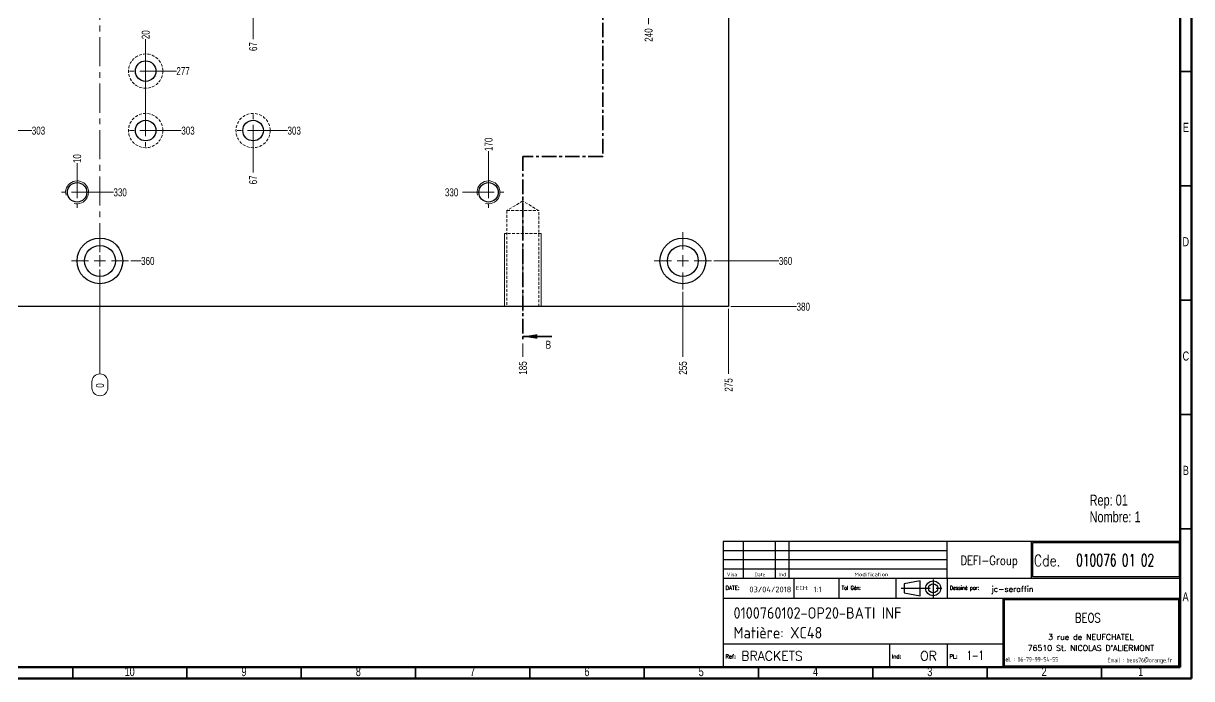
# Model space of a CAD drawing. Header units: millimetres. Extents: x 5 to 1184, y 5 to 836.
# Drawn here: x 673 to 1184, y 5 to 292 of the extents above; entities that cross this region are included whole.
import ezdxf

# ---------------------------------------------------------------- set-up
doc = ezdxf.new("R2010")
doc.units = ezdxf.units.MM
for name, pattern in [('CENTER', [10.16, 6.35, -1.27, 1.27, -1.27]), ('CENTERX2', [20.32, 12.7, -2.54, 2.54, -2.54]), ('HIDDEN', [1.905, 1.27, -0.635])]:
    doc.linetypes.add(name, pattern=pattern)
doc.layers.add('DIMENSIONS', color=176, linetype='Continuous')
doc.styles.add('SLDTEXTSTYLE0', font='TXT', dxfattribs={"width": 0.75})
doc.styles.add('SLDTEXTSTYLE1', font='ISOCP')
doc.styles.add('SLDTEXTSTYLE10', font='ISOCP', dxfattribs={"width": 1.147311})
doc.styles.add('SLDTEXTSTYLE11', font='ISOCP', dxfattribs={"width": 1.385904})
doc.styles.add('SLDTEXTSTYLE12', font='ISOCP', dxfattribs={"width": 1.246461})
doc.styles.add('SLDTEXTSTYLE13', font='ROMAND')
doc.styles.add('SLDTEXTSTYLE2', font='ROMANT', dxfattribs={"width": 0.8})
doc.styles.add('SLDTEXTSTYLE3', font='ISOCP', dxfattribs={"width": 0.8})
doc.styles.add('SLDTEXTSTYLE4', font='ROMANS', dxfattribs={"width": 0.8})
doc.styles.add('SLDTEXTSTYLE5', font='ROMANT')
doc.styles.add('SLDTEXTSTYLE6', font='ROMANS')
doc.styles.add('SLDTEXTSTYLE7', font='ROMANT', dxfattribs={"width": 0.65})
doc.styles.add('SLDTEXTSTYLE8', font='ISOCP', dxfattribs={"width": 1.446157})
doc.styles.add('SLDTEXTSTYLE9', font='ISOCP', dxfattribs={"width": 1.294402})
doc.dimstyles.new('SLDDIMSTYLE0', dxfattribs={"dimtxt": 3.5, "dimasz": 3.302, "dimexe": 0, "dimexo": 0.0625, "dimgap": 0.875, "dimtad": 0, "dimtih": 1, "dimtoh": 1, "dimdec": 0, "dimrnd": 1e-09, "dimdsep": 46, "dimtxsty": 'SLDTEXTSTYLE0', "dimblk1": 'NONE', "dimblk2": 'NONE', "dimsah": 1, "dimcen": 0.09, "dimadec": 0, "dimazin": 2, "dimtfac": 1, "dimtdec": 0, "dimtofl": 0, "dimtmove": 0, "dimatfit": 3, "dimldrblk": 'NONE', "dimfxl": 1, "dimfrac": 2, "dimtolj": 1, "dimtzin": 12, "dimarcsym": 0})
doc.dimstyles.new('SLDDIMSTYLE1', dxfattribs={"dimtxt": 3.5, "dimasz": 3.302, "dimexe": 0, "dimexo": 0.0625, "dimgap": 0.875, "dimtad": 0, "dimtih": 1, "dimtoh": 1, "dimrnd": 1e-09, "dimzin": 12, "dimdsep": 46, "dimtxsty": 'SLDTEXTSTYLE0', "dimblk1": 'NONE', "dimblk2": 'NONE', "dimsah": 1, "dimcen": 0.09, "dimadec": 0, "dimazin": 3, "dimtfac": 1, "dimtofl": 0, "dimtmove": 0, "dimatfit": 3, "dimldrblk": 'NONE', "dimfxl": 1, "dimfrac": 2, "dimtolj": 1, "dimtzin": 12, "dimarcsym": 0})

# ---------------------------------------------------------------- blocks, each defined once
blk = doc.blocks.new('SW_NOTE_0')
at = {"color": 0, "linetype": 'Continuous', "lineweight": 0, "char_height": 4.763, "attachment_point": 1, "style": 'SLDTEXTSTYLE0'}
for s, insert in [('Rep: 01', (0, 6.14)), ('Nombre: 1', (0, -1.21))]:
    blk.add_mtext(s, dxfattribs=dict(at, insert=insert))
blk = doc.blocks.new('_D')
at = {"color": 7, "linetype": 'Continuous', "lineweight": 18}
for p, q in [((706.42, 174.18), (706.42, 138.27)), ((702.93, 132.2), (702.93, 134.78)), ((709.91, 134.78), (709.91, 132.2))]:
    blk.add_line(p, q, dxfattribs=at)
for centre, start, end in [((706.42, 134.78), 0, 180), ((706.42, 132.2), 180, 0)]:
    blk.add_arc(centre, 3.49, start, end, dxfattribs=at)
at = {"color": 7, "linetype": 'Continuous', "lineweight": 18, "insert": (704.69, 132.2), "char_height": 3.5, "attachment_point": 1, "rotation": 90, "style": 'SLDTEXTSTYLE0'}
blk.add_mtext('0', dxfattribs=at)
blk = doc.blocks.new('_None')
blk = doc.blocks.new('_D_1')
at = {"color": 7, "linetype": 'Continuous', "lineweight": 18}
blk.add_line((696.42, 438.68), (696.42, 451.42), dxfattribs=at)
at = {"color": 7, "linetype": 'Continuous', "lineweight": 18, "insert": (694.69, 451.42), "char_height": 3.5, "attachment_point": 1, "rotation": 90, "style": 'SLDTEXTSTYLE0'}
blk.add_mtext('10', dxfattribs=at)
blk = doc.blocks.new('_D_2')
at = {"color": 7, "linetype": 'Continuous', "lineweight": 18}
blk.add_line((696.42, 218.68), (696.42, 230.45), dxfattribs=at)
at = {"color": 7, "linetype": 'Continuous', "lineweight": 18, "insert": (694.69, 230.45), "char_height": 3.5, "attachment_point": 1, "rotation": 90, "style": 'SLDTEXTSTYLE0'}
blk.add_mtext('10', dxfattribs=at)
blk = doc.blocks.new('_D_3')
at = {"color": 7, "linetype": 'Continuous', "lineweight": 18}
blk.add_line((664.42, 336.68), (664.42, 321.27), dxfattribs=at)
at = {"color": 7, "linetype": 'Continuous', "lineweight": 18, "insert": (662.69, 316.1), "char_height": 3.5, "attachment_point": 1, "rotation": 90, "style": 'SLDTEXTSTYLE0'}
blk.add_mtext('42', dxfattribs=at)
blk = doc.blocks.new('_D_4')
at = {"color": 7, "linetype": 'Continuous', "lineweight": 18}
blk.add_line((664.42, 243.68), (664.42, 222.73), dxfattribs=at)
at = {"color": 7, "linetype": 'Continuous', "lineweight": 18, "insert": (662.69, 217.56), "char_height": 3.5, "attachment_point": 1, "rotation": 90, "style": 'SLDTEXTSTYLE0'}
blk.add_mtext('42', dxfattribs=at)
blk = doc.blocks.new('_D_5')
at = {"color": 7, "linetype": 'Continuous', "lineweight": 18}
blk.add_line((621.42, 411.68), (621.42, 426.24), dxfattribs=at)
at = {"color": 7, "linetype": 'Continuous', "lineweight": 18, "insert": (619.69, 426.24), "char_height": 3.5, "attachment_point": 1, "rotation": 90, "style": 'SLDTEXTSTYLE0'}
blk.add_mtext('85', dxfattribs=at)
blk = doc.blocks.new('_D_6')
at = {"color": 7, "linetype": 'Continuous', "lineweight": 18}
blk.add_line((621.42, 243.68), (621.42, 222.73), dxfattribs=at)
at = {"color": 7, "linetype": 'Continuous', "lineweight": 18, "insert": (619.69, 217.56), "char_height": 3.5, "attachment_point": 1, "rotation": 90, "style": 'SLDTEXTSTYLE0'}
blk.add_mtext('85', dxfattribs=at)
blk = doc.blocks.new('_D_7')
at = {"color": 7, "linetype": 'Continuous', "lineweight": 18}
blk.add_line((584.42, 377.18), (584.42, 368.94), dxfattribs=at)
at = {"color": 7, "linetype": 'Continuous', "lineweight": 18, "insert": (582.69, 361.18), "char_height": 3.5, "attachment_point": 1, "rotation": 90, "style": 'SLDTEXTSTYLE0'}
blk.add_mtext('122', dxfattribs=at)
blk = doc.blocks.new('_D_8')
at = {"color": 7, "linetype": 'Continuous', "lineweight": 18}
blk.add_line((584.42, 234.18), (584.42, 222.73), dxfattribs=at)
at = {"color": 7, "linetype": 'Continuous', "lineweight": 18, "insert": (582.69, 214.97), "char_height": 3.5, "attachment_point": 1, "rotation": 90, "style": 'SLDTEXTSTYLE0'}
blk.add_mtext('122', dxfattribs=at)
blk = doc.blocks.new('_D_9')
at = {"color": 7, "linetype": 'Continuous', "lineweight": 18}
blk.add_line((536.42, 438.68), (536.42, 451.42), dxfattribs=at)
at = {"color": 7, "linetype": 'Continuous', "lineweight": 18, "insert": (534.69, 451.42), "char_height": 3.5, "attachment_point": 1, "rotation": 90, "style": 'SLDTEXTSTYLE0'}
blk.add_mtext('170', dxfattribs=at)
blk = doc.blocks.new('_D_10')
at = {"color": 7, "linetype": 'Continuous', "lineweight": 18}
blk.add_line((536.42, 318.18), (536.42, 311.39), dxfattribs=at)
at = {"color": 7, "linetype": 'Continuous', "lineweight": 18, "insert": (534.69, 303.63), "char_height": 3.5, "attachment_point": 1, "rotation": 90, "style": 'SLDTEXTSTYLE0'}
blk.add_mtext('170', dxfattribs=at)
blk = doc.blocks.new('_D_11')
at = {"color": 7, "linetype": 'Continuous', "lineweight": 18}
blk.add_line((536.42, 218.68), (536.42, 235.73), dxfattribs=at)
at = {"color": 7, "linetype": 'Continuous', "lineweight": 18, "insert": (534.69, 235.73), "char_height": 3.5, "attachment_point": 1, "rotation": 90, "style": 'SLDTEXTSTYLE0'}
blk.add_mtext('170', dxfattribs=at)
blk = doc.blocks.new('_D_12')
at = {"color": 7, "linetype": 'Continuous', "lineweight": 18}
blk.add_line((521.42, 550.68), (521.42, 557.68), dxfattribs=at)
at = {"color": 7, "linetype": 'Continuous', "lineweight": 18, "insert": (519.69, 557.68), "char_height": 3.5, "attachment_point": 1, "rotation": 90, "style": 'SLDTEXTSTYLE0'}
blk.add_mtext('185', dxfattribs=at)
blk = doc.blocks.new('_D_13')
at = {"color": 7, "linetype": 'Continuous', "lineweight": 18}
blk.add_line((521.42, 164.68), (521.42, 151.68), dxfattribs=at)
at = {"color": 7, "linetype": 'Continuous', "lineweight": 18, "insert": (519.69, 143.92), "char_height": 3.5, "attachment_point": 1, "rotation": 90, "style": 'SLDTEXTSTYLE0'}
blk.add_mtext('185', dxfattribs=at)
blk = doc.blocks.new('_D_14')
at = {"color": 7, "linetype": 'Continuous', "lineweight": 18}
blk.add_line((511.42, 486.68), (511.42, 474.5), dxfattribs=at)
at = {"color": 7, "linetype": 'Continuous', "lineweight": 18, "insert": (509.69, 466.74), "char_height": 3.5, "attachment_point": 1, "rotation": 90, "style": 'SLDTEXTSTYLE0'}
blk.add_mtext('195', dxfattribs=at)
blk = doc.blocks.new('_D_15')
at = {"color": 7, "linetype": 'Continuous', "lineweight": 18}
blk.add_line((486.42, 344.18), (486.42, 336.82), dxfattribs=at)
at = {"color": 7, "linetype": 'Continuous', "lineweight": 18, "insert": (484.69, 329.06), "char_height": 3.5, "attachment_point": 1, "rotation": 90, "style": 'SLDTEXTSTYLE0'}
blk.add_mtext('220', dxfattribs=at)
blk = doc.blocks.new('_D_16')
at = {"color": 7, "linetype": 'Continuous', "lineweight": 18}
blk.add_line((481.42, 511.18), (481.42, 557.68), dxfattribs=at)
at = {"color": 7, "linetype": 'Continuous', "lineweight": 18, "insert": (479.69, 557.68), "char_height": 3.5, "attachment_point": 1, "rotation": 90, "style": 'SLDTEXTSTYLE0'}
blk.add_mtext('225', dxfattribs=at)
blk = doc.blocks.new('_D_17')
at = {"color": 7, "linetype": 'Continuous', "lineweight": 18}
blk.add_line((466.42, 306.68), (466.42, 294.73), dxfattribs=at)
at = {"color": 7, "linetype": 'Continuous', "lineweight": 18, "insert": (464.69, 286.97), "char_height": 3.5, "attachment_point": 1, "rotation": 90, "style": 'SLDTEXTSTYLE0'}
blk.add_mtext('240', dxfattribs=at)
blk = doc.blocks.new('_D_18')
at = {"color": 7, "linetype": 'Continuous', "lineweight": 18}
blk.add_line((451.42, 486.68), (451.42, 474.5), dxfattribs=at)
at = {"color": 7, "linetype": 'Continuous', "lineweight": 18, "insert": (449.69, 466.74), "char_height": 3.5, "attachment_point": 1, "rotation": 90, "style": 'SLDTEXTSTYLE0'}
blk.add_mtext('255', dxfattribs=at)
blk = doc.blocks.new('_D_19')
at = {"color": 7, "linetype": 'Continuous', "lineweight": 18}
blk.add_line((451.42, 541.18), (451.42, 557.68), dxfattribs=at)
at = {"color": 7, "linetype": 'Continuous', "lineweight": 18, "insert": (449.69, 557.68), "char_height": 3.5, "attachment_point": 1, "rotation": 90, "style": 'SLDTEXTSTYLE0'}
blk.add_mtext('255', dxfattribs=at)
blk = doc.blocks.new('_D_20')
at = {"color": 7, "linetype": 'Continuous', "lineweight": 18}
blk.add_line((451.42, 174.18), (451.42, 151.68), dxfattribs=at)
at = {"color": 7, "linetype": 'Continuous', "lineweight": 18, "insert": (449.69, 143.92), "char_height": 3.5, "attachment_point": 1, "rotation": 90, "style": 'SLDTEXTSTYLE0'}
blk.add_mtext('255', dxfattribs=at)
blk = doc.blocks.new('_D_21')
at = {"color": 7, "linetype": 'Continuous', "lineweight": 18}
blk.add_line((431.42, 166.68), (431.42, 138.27), dxfattribs=at)
at = {"color": 7, "linetype": 'Continuous', "lineweight": 18, "insert": (429.69, 130.51), "char_height": 3.5, "attachment_point": 1, "rotation": 90, "style": 'SLDTEXTSTYLE0'}
blk.add_mtext('275', dxfattribs=at)
blk = doc.blocks.new('_D_22')
at = {"color": 7, "linetype": 'Continuous', "lineweight": 18}
blk.add_line((726.42, 245.68), (726.42, 284.63), dxfattribs=at)
at = {"color": 7, "linetype": 'Continuous', "lineweight": 18, "insert": (724.69, 284.63), "char_height": 3.5, "attachment_point": 1, "rotation": 90, "style": 'SLDTEXTSTYLE0'}
blk.add_mtext('20', dxfattribs=at)
blk = doc.blocks.new('_D_23')
at = {"color": 7, "linetype": 'Continuous', "lineweight": 18}
blk.add_line((726.42, 409.68), (726.42, 368.94), dxfattribs=at)
at = {"color": 7, "linetype": 'Continuous', "lineweight": 18, "insert": (724.69, 363.77), "char_height": 3.5, "attachment_point": 1, "rotation": 90, "style": 'SLDTEXTSTYLE0'}
blk.add_mtext('20', dxfattribs=at)
blk = doc.blocks.new('_D_24')
at = {"color": 7, "linetype": 'Continuous', "lineweight": 18}
blk.add_line((768.42, 351.68), (768.42, 345.21), dxfattribs=at)
at = {"color": 7, "linetype": 'Continuous', "lineweight": 18, "insert": (766.69, 340.03), "char_height": 3.5, "attachment_point": 1, "rotation": 90, "style": 'SLDTEXTSTYLE0'}
blk.add_mtext('62', dxfattribs=at)
blk = doc.blocks.new('_D_25')
at = {"color": 7, "linetype": 'Continuous', "lineweight": 18}
blk.add_line((768.42, 411.68), (768.42, 426.24), dxfattribs=at)
at = {"color": 7, "linetype": 'Continuous', "lineweight": 18, "insert": (766.69, 426.24), "char_height": 3.5, "attachment_point": 1, "rotation": 90, "style": 'SLDTEXTSTYLE0'}
blk.add_mtext('62', dxfattribs=at)
blk = doc.blocks.new('_D_26')
at = {"color": 7, "linetype": 'Continuous', "lineweight": 18}
blk.add_line((773.42, 243.68), (773.42, 226.32), dxfattribs=at)
at = {"color": 7, "linetype": 'Continuous', "lineweight": 18, "insert": (771.69, 221.15), "char_height": 3.5, "attachment_point": 1, "rotation": 90, "style": 'SLDTEXTSTYLE0'}
blk.add_mtext('67', dxfattribs=at)
blk = doc.blocks.new('_D_27')
at = {"color": 7, "linetype": 'Continuous', "lineweight": 18}
blk.add_line((773.42, 299.68), (773.42, 284.63), dxfattribs=at)
at = {"color": 7, "linetype": 'Continuous', "lineweight": 18, "insert": (771.69, 279.46), "char_height": 3.5, "attachment_point": 1, "rotation": 90, "style": 'SLDTEXTSTYLE0'}
blk.add_mtext('67', dxfattribs=at)
blk = doc.blocks.new('_D_28')
at = {"color": 7, "linetype": 'Continuous', "lineweight": 18}
blk.add_line((876.42, 218.68), (876.42, 235.73), dxfattribs=at)
at = {"color": 7, "linetype": 'Continuous', "lineweight": 18, "insert": (874.69, 235.73), "char_height": 3.5, "attachment_point": 1, "rotation": 90, "style": 'SLDTEXTSTYLE0'}
blk.add_mtext('170', dxfattribs=at)
blk = doc.blocks.new('_D_29')
at = {"color": 7, "linetype": 'Continuous', "lineweight": 18}
blk.add_line((876.42, 438.68), (876.42, 451.42), dxfattribs=at)
at = {"color": 7, "linetype": 'Continuous', "lineweight": 18, "insert": (874.69, 451.42), "char_height": 3.5, "attachment_point": 1, "rotation": 90, "style": 'SLDTEXTSTYLE0'}
blk.add_mtext('170', dxfattribs=at)
blk = doc.blocks.new('_D_30')
at = {"color": 7, "linetype": 'Continuous', "lineweight": 18}
blk.add_line((891.42, 151.62), (891.42, 145.68), dxfattribs=at)
at = {"color": 7, "linetype": 'Continuous', "lineweight": 18, "insert": (889.69, 137.92), "char_height": 3.5, "attachment_point": 1, "rotation": 90, "style": 'SLDTEXTSTYLE0'}
blk.add_mtext('185', dxfattribs=at)
blk = doc.blocks.new('_D_31')
at = {"color": 7, "linetype": 'Continuous', "lineweight": 18}
blk.add_line((891.42, 550.68), (891.42, 563.68), dxfattribs=at)
at = {"color": 7, "linetype": 'Continuous', "lineweight": 18, "insert": (889.69, 563.68), "char_height": 3.5, "attachment_point": 1, "rotation": 90, "style": 'SLDTEXTSTYLE0'}
blk.add_mtext('185', dxfattribs=at)
blk = doc.blocks.new('_D_32')
at = {"color": 7, "linetype": 'Continuous', "lineweight": 18}
blk.add_line((901.42, 486.68), (901.42, 474.5), dxfattribs=at)
at = {"color": 7, "linetype": 'Continuous', "lineweight": 18, "insert": (899.69, 466.74), "char_height": 3.5, "attachment_point": 1, "rotation": 90, "style": 'SLDTEXTSTYLE0'}
blk.add_mtext('195', dxfattribs=at)
blk = doc.blocks.new('_D_33')
at = {"color": 7, "linetype": 'Continuous', "lineweight": 18}
blk.add_line((926.42, 371.18), (926.42, 393.8), dxfattribs=at)
at = {"color": 7, "linetype": 'Continuous', "lineweight": 18, "insert": (924.69, 393.8), "char_height": 3.5, "attachment_point": 1, "rotation": 90, "style": 'SLDTEXTSTYLE0'}
blk.add_mtext('220', dxfattribs=at)
blk = doc.blocks.new('_D_34')
at = {"color": 7, "linetype": 'Continuous', "lineweight": 18}
blk.add_line((931.42, 511.18), (931.42, 563.68), dxfattribs=at)
at = {"color": 7, "linetype": 'Continuous', "lineweight": 18, "insert": (929.69, 563.68), "char_height": 3.5, "attachment_point": 1, "rotation": 90, "style": 'SLDTEXTSTYLE0'}
blk.add_mtext('225', dxfattribs=at)
blk = doc.blocks.new('_D_35')
at = {"color": 7, "linetype": 'Continuous', "lineweight": 18}
blk.add_line((946.42, 306.68), (946.42, 291.27), dxfattribs=at)
at = {"color": 7, "linetype": 'Continuous', "lineweight": 18, "insert": (944.69, 283.51), "char_height": 3.5, "attachment_point": 1, "rotation": 90, "style": 'SLDTEXTSTYLE0'}
blk.add_mtext('240', dxfattribs=at)
blk = doc.blocks.new('_D_36')
at = {"color": 7, "linetype": 'Continuous', "lineweight": 18}
blk.add_line((961.42, 174.18), (961.42, 145.68), dxfattribs=at)
at = {"color": 7, "linetype": 'Continuous', "lineweight": 18, "insert": (959.69, 137.92), "char_height": 3.5, "attachment_point": 1, "rotation": 90, "style": 'SLDTEXTSTYLE0'}
blk.add_mtext('255', dxfattribs=at)
blk = doc.blocks.new('_D_37')
at = {"color": 7, "linetype": 'Continuous', "lineweight": 18}
blk.add_line((961.42, 541.18), (961.42, 563.68), dxfattribs=at)
at = {"color": 7, "linetype": 'Continuous', "lineweight": 18, "insert": (959.69, 563.68), "char_height": 3.5, "attachment_point": 1, "rotation": 90, "style": 'SLDTEXTSTYLE0'}
blk.add_mtext('255', dxfattribs=at)
blk = doc.blocks.new('_D_38')
at = {"color": 7, "linetype": 'Continuous', "lineweight": 18}
blk.add_line((961.42, 486.68), (961.42, 474.5), dxfattribs=at)
at = {"color": 7, "linetype": 'Continuous', "lineweight": 18, "insert": (959.69, 466.74), "char_height": 3.5, "attachment_point": 1, "rotation": 90, "style": 'SLDTEXTSTYLE0'}
blk.add_mtext('255', dxfattribs=at)
blk = doc.blocks.new('_D_39')
at = {"color": 7, "linetype": 'Continuous', "lineweight": 18}
blk.add_line((981.42, 166.68), (981.42, 138.27), dxfattribs=at)
at = {"color": 7, "linetype": 'Continuous', "lineweight": 18, "insert": (979.69, 130.51), "char_height": 3.5, "attachment_point": 1, "rotation": 90, "style": 'SLDTEXTSTYLE0'}
blk.add_mtext('275', dxfattribs=at)
blk = doc.blocks.new('_D_66')
at = {"color": 7, "linetype": 'Continuous', "lineweight": 18}
blk.add_line((727.42, 270.68), (739.85, 270.68), dxfattribs=at)
at = {"color": 7, "linetype": 'Continuous', "lineweight": 18, "insert": (739.85, 272.41), "char_height": 3.5, "attachment_point": 1, "style": 'SLDTEXTSTYLE0'}
blk.add_mtext('277', dxfattribs=at)
blk = doc.blocks.new('_D_67')
at = {"color": 7, "linetype": 'Continuous', "lineweight": 18}
blk.add_line((563.92, 254.68), (556.56, 254.68), dxfattribs=at)
at = {"color": 7, "linetype": 'Continuous', "lineweight": 18, "insert": (548.8, 256.41), "char_height": 3.5, "attachment_point": 1, "style": 'SLDTEXTSTYLE0'}
blk.add_mtext('293', dxfattribs=at)
blk = doc.blocks.new('_D_68')
at = {"color": 7, "linetype": 'Continuous', "lineweight": 18}
blk.add_line((727.42, 244.68), (742.02, 244.68), dxfattribs=at)
at = {"color": 7, "linetype": 'Continuous', "lineweight": 18, "insert": (742.02, 246.41), "char_height": 3.5, "attachment_point": 1, "style": 'SLDTEXTSTYLE0'}
blk.add_mtext('303', dxfattribs=at)
blk = doc.blocks.new('_D_69')
at = {"color": 7, "linetype": 'Continuous', "lineweight": 18}
blk.add_line((774.42, 244.68), (788.48, 244.68), dxfattribs=at)
at = {"color": 7, "linetype": 'Continuous', "lineweight": 18, "insert": (788.48, 246.41), "char_height": 3.5, "attachment_point": 1, "style": 'SLDTEXTSTYLE0'}
blk.add_mtext('303', dxfattribs=at)
blk = doc.blocks.new('_D_70')
at = {"color": 7, "linetype": 'Continuous', "lineweight": 18}
blk.add_line((622.42, 244.68), (676.61, 244.68), dxfattribs=at)
at = {"color": 7, "linetype": 'Continuous', "lineweight": 18, "insert": (676.61, 246.41), "char_height": 3.5, "attachment_point": 1, "style": 'SLDTEXTSTYLE0'}
blk.add_mtext('303', dxfattribs=at)
blk = doc.blocks.new('_D_71')
at = {"color": 7, "linetype": 'Continuous', "lineweight": 18}
blk.add_line((875.42, 217.68), (865.1, 217.68), dxfattribs=at)
at = {"color": 7, "linetype": 'Continuous', "lineweight": 18, "insert": (857.34, 219.41), "char_height": 3.5, "attachment_point": 1, "style": 'SLDTEXTSTYLE0'}
blk.add_mtext('330', dxfattribs=at)
blk = doc.blocks.new('_D_72')
at = {"color": 7, "linetype": 'Continuous', "lineweight": 18}
blk.add_line((697.42, 217.68), (712.34, 217.68), dxfattribs=at)
at = {"color": 7, "linetype": 'Continuous', "lineweight": 18, "insert": (712.34, 219.41), "char_height": 3.5, "attachment_point": 1, "style": 'SLDTEXTSTYLE0'}
blk.add_mtext('330', dxfattribs=at)
blk = doc.blocks.new('_D_73')
at = {"color": 7, "linetype": 'Continuous', "lineweight": 18}
blk.add_line((537.42, 217.68), (549.46, 217.68), dxfattribs=at)
at = {"color": 7, "linetype": 'Continuous', "lineweight": 18, "insert": (549.46, 219.41), "char_height": 3.5, "attachment_point": 1, "style": 'SLDTEXTSTYLE0'}
blk.add_mtext('330', dxfattribs=at)
blk = doc.blocks.new('_D_74')
at = {"color": 7, "linetype": 'Continuous', "lineweight": 18}
blk.add_line((974.92, 187.68), (1003.42, 187.68), dxfattribs=at)
at = {"color": 7, "linetype": 'Continuous', "lineweight": 18, "insert": (1003.42, 189.41), "char_height": 3.5, "attachment_point": 1, "style": 'SLDTEXTSTYLE0'}
blk.add_mtext('360', dxfattribs=at)
blk = doc.blocks.new('_D_75')
at = {"color": 7, "linetype": 'Continuous', "lineweight": 18}
blk.add_line((719.92, 187.68), (724.44, 187.68), dxfattribs=at)
at = {"color": 7, "linetype": 'Continuous', "lineweight": 18, "insert": (724.44, 189.41), "char_height": 3.5, "attachment_point": 1, "style": 'SLDTEXTSTYLE0'}
blk.add_mtext('360', dxfattribs=at)
blk = doc.blocks.new('_D_76')
at = {"color": 7, "linetype": 'Continuous', "lineweight": 18}
blk.add_line((437.92, 187.68), (424.48, 187.68), dxfattribs=at)
at = {"color": 7, "linetype": 'Continuous', "lineweight": 18, "insert": (416.72, 189.41), "char_height": 3.5, "attachment_point": 1, "style": 'SLDTEXTSTYLE0'}
blk.add_mtext('360', dxfattribs=at)
blk = doc.blocks.new('_D_77')
at = {"color": 7, "linetype": 'Continuous', "lineweight": 18}
blk.add_line((982.42, 167.68), (1011.18, 167.68), dxfattribs=at)
at = {"color": 7, "linetype": 'Continuous', "lineweight": 18, "insert": (1011.18, 169.41), "char_height": 3.5, "attachment_point": 1, "style": 'SLDTEXTSTYLE0'}
blk.add_mtext('380', dxfattribs=at)
blk = doc.blocks.new('SW_CENTERMARKSYMBOL_17')
at = {"color": 0, "linetype": 'Continuous', "lineweight": 0}
for p, q in [((0, 5), (0, 12.5)), ((-5, 0), (-12.5, 0)), ((0, 0), (-2.5, 0)), ((0, 0), (0, 2.5)), ((0, 0), (0, -2.5)), ((0, 0), (2.5, 0)), ((5, 0), (12.5, 0)), ((0, -5), (0, -12.5))]:
    blk.add_line(p, q, dxfattribs=at)
blk = doc.blocks.new('SW_CENTERMARKSYMBOL_19')
at = {"color": 0, "linetype": 'Continuous', "lineweight": 0}
for p, q in [((0, 5), (0, 12.5)), ((-5, 0), (-12.5, 0)), ((0, 0), (-2.5, 0)), ((0, 0), (0, 2.5)), ((0, 0), (0, -2.5)), ((0, 0), (2.5, 0)), ((5, 0), (12.5, 0)), ((0, -5), (0, -12.5))]:
    blk.add_line(p, q, dxfattribs=at)
blk = doc.blocks.new('SW_CENTERMARKSYMBOL_22')
at = {"color": 0, "linetype": 'Continuous', "lineweight": 0}
for p, q in [((0, 5), (0, 6.75)), ((-5, 0), (-6.75, 0)), ((0, 0), (-2.5, 0)), ((0, 0), (0, 2.5)), ((0, 0), (0, -2.5)), ((0, 0), (2.5, 0)), ((5, 0), (6.75, 0)), ((0, -5), (0, -6.75))]:
    blk.add_line(p, q, dxfattribs=at)
blk = doc.blocks.new('SW_CENTERMARKSYMBOL_23')
at = {"color": 0, "linetype": 'Continuous', "lineweight": 0}
for p, q in [((0, 5), (0, 6.75)), ((-5, 0), (-6.75, 0)), ((0, 0), (-2.5, 0)), ((0, 0), (0, 2.5)), ((0, 0), (0, -2.5)), ((0, 0), (2.5, 0)), ((5, 0), (6.75, 0)), ((0, -5), (0, -6.75))]:
    blk.add_line(p, q, dxfattribs=at)
blk = doc.blocks.new('SW_CENTERMARKSYMBOL_34')
at = {"color": 0, "linetype": 'Continuous', "lineweight": 0}
for p, q in [((0, 5), (0, 7)), ((-5, 0), (-7, 0)), ((0, 0), (-2.5, 0)), ((0, 0), (0, 2.5)), ((0, 0), (0, -2.5)), ((0, 0), (2.5, 0)), ((5, 0), (7, 0)), ((0, -5), (0, -7))]:
    blk.add_line(p, q, dxfattribs=at)
blk = doc.blocks.new('SW_CENTERMARKSYMBOL_36')
at = {"color": 0, "linetype": 'Continuous', "lineweight": 0}
for p, q in [((0, 5), (0, 7)), ((-5, 0), (-7, 0)), ((0, 0), (-2.5, 0)), ((0, 0), (0, 2.5)), ((0, 0), (0, -2.5)), ((0, 0), (2.5, 0)), ((5, 0), (7, 0)), ((0, -5), (0, -7))]:
    blk.add_line(p, q, dxfattribs=at)
blk = doc.blocks.new('SW_CENTERMARKSYMBOL_37')
at = {"color": 0, "linetype": 'Continuous', "lineweight": 0}
for p, q in [((0, 5), (0, 7)), ((-5, 0), (-7, 0)), ((0, 0), (-2.5, 0)), ((0, 0), (0, 2.5)), ((0, 0), (0, -2.5)), ((0, 0), (2.5, 0)), ((5, 0), (7, 0)), ((0, -5), (0, -7))]:
    blk.add_line(p, q, dxfattribs=at)

msp = doc.modelspace()

# ---------------------------------------------------------------- linework, layer by layer
at = {"color": 7, "linetype": 'Continuous', "lineweight": 70}
for p, q in [((1184, 836), (1184, 5)), ((1179, 831), (1179, 10)), ((1179, 10), (10, 10)), ((1184, 5), (5, 5))]:
    msp.add_line(p, q, dxfattribs=at)
at = {"color": 7, "linetype": 'CENTERX2', "lineweight": 18}
for p, q in [((706.42, 549.677), (706.42, 165.677)), ((891.42, 209.677), (891.42, 215.883)), ((891.42, 209.677), (891.42, 165.677))]:
    msp.add_line(p, q, dxfattribs=at)
at = {"color": 7, "linetype": 'Continuous', "lineweight": 25}
for p, q in [((981.42, 547.677), (981.42, 167.677)), ((981.42, 167.677), (431.42, 167.677))]:
    msp.add_line(p, q, dxfattribs=at)
at = {"color": 7, "linetype": 'CENTER', "lineweight": 35}
for p, q in [((926.42, 383.278), (926.42, 233.409)), ((926.42, 233.409), (891.42, 233.409)), ((891.42, 233.409), (891.42, 152.617))]:
    msp.add_line(p, q, dxfattribs=at)
at = {"color": 7, "linetype": 'Continuous', "lineweight": 35}
for p, q in [((1179, 270.5), (1184, 270.5)), ((1179, 220.5), (1184, 220.5)), ((1179, 170.5), (1184, 170.5)), ((904.12, 154.617), (891.42, 154.617)), ((1179, 120.5), (1184, 120.5)), ((1179, 70.5), (1184, 70.5)), ((694.5, 10), (694.5, 5)), ((744.5, 10), (744.5, 5)), ((794.5, 10), (794.5, 5)), ((844.5, 10), (844.5, 5)), ((894.5, 10), (894.5, 5)), ((944.5, 10), (944.5, 5)), ((994.5, 10), (994.5, 5)), ((1044.5, 10), (1044.5, 5)), ((1094.5, 10), (1094.5, 5)), ((1144.5, 10), (1144.5, 5))]:
    msp.add_line(p, q, dxfattribs=at)
at = {"color": 7, "linetype": 'HIDDEN', "lineweight": 18}
for p, q in [((891.42, 213.883), (884.42, 209.677)), ((884.42, 209.677), (898.42, 209.677)), ((884.42, 209.677), (884.42, 167.677)), ((898.42, 209.677), (891.42, 213.883)), ((898.42, 167.677), (898.42, 209.677)), ((899.42, 199.677), (883.42, 199.677))]:
    msp.add_line(p, q, dxfattribs=at)
at = {"color": 7, "linetype": 'Continuous', "lineweight": 18}
for p, q in [((883.42, 167.677), (883.42, 199.677)), ((899.42, 167.677), (899.42, 199.677))]:
    msp.add_line(p, q, dxfattribs=at)
at = {"color": 7, "linetype": 'HIDDEN', "lineweight": 18}
for centre in [(726.42, 270.677), (726.42, 244.677), (773.42, 244.677)]:
    msp.add_circle(centre, 7.5, dxfattribs=at)
at = {"color": 7, "linetype": 'Continuous', "lineweight": 25}
for centre, radius in [((726.42, 270.677), 4.5), ((726.42, 244.677), 4.5), ((773.42, 244.677), 4.5), ((696.42, 217.677), 4.25), ((876.42, 217.677), 4.25), ((706.42, 187.677), 10), ((706.42, 187.677), 6.75), ((961.42, 187.677), 10), ((961.42, 187.677), 6.75)]:
    msp.add_circle(centre, radius, dxfattribs=at)
at = {"color": 7, "linetype": 'Continuous', "lineweight": 18}
for centre in [(696.42, 217.677), (876.42, 217.677)]:
    msp.add_arc(centre, 5, 255, 195, dxfattribs=at)
at = {"color": 7, "linetype": 'Continuous', "lineweight": 35}
msp.add_solid([(891.42, 154.617), (897.77, 153.601), (897.77, 155.633)], dxfattribs=at)
at = {"layer": 'DIMENSIONS', "color": 3}
for p, q in [((1077, 65), (979, 65)), ((988, 49), (988, 65)), ((1002, 49), (1002, 65)), ((1008, 49), (1008, 65)), ((979, 61), (1077, 61)), ((1077, 57), (979, 57)), ((979, 53), (1077, 53))]:
    msp.add_line(p, q, dxfattribs=at)
at = {"layer": 'DIMENSIONS', "color": 6}
for p, q in [((979, 65), (979, 10)), ((1179, 10), (1179, 65)), ((1179, 40), (1101.384, 40)), ((1101.384, 40), (1101.384, 10)), ((1178.8, 39.8), (1101.584, 39.8)), ((1101.584, 39.8), (1101.584, 10.2)), ((1178.6, 39.6), (1101.784, 39.6)), ((1101.784, 39.6), (1101.784, 10.4)), ((1178.4, 39.4), (1101.984, 39.4)), ((1101.984, 39.4), (1101.984, 10.6)), ((1178.4, 10.6), (1178.4, 39.4)), ((1178.6, 10.4), (1178.6, 39.6)), ((1178.8, 10.2), (1178.8, 39.8)), ((1101.784, 10.4), (1178.6, 10.4)), ((1101.984, 10.6), (1178.4, 10.6)), ((979, 10), (1179, 10)), ((1101.584, 10.2), (1178.8, 10.2))]:
    msp.add_line(p, q, dxfattribs=at)
at = {"layer": 'DIMENSIONS', "color": 1}
for p, q in [((1179, 65), (1077, 65)), ((1077, 49), (1077, 65)), ((1114, 49), (1114, 65)), ((1114.5, 49.5), (1114.5, 64.5)), ((1114.5, 64.5), (1178.5, 64.5)), ((1178.5, 64.5), (1178.5, 49.5)), ((979, 49), (1179, 49)), ((1010, 49), (1010, 40)), ((1029.731, 49), (1029.731, 40)), ((1054.62, 49), (1054.62, 40)), ((1077, 49), (1077, 40)), ((1178.5, 49.5), (1114.5, 49.5)), ((1101.384, 40), (979, 40)), ((1101.384, 20), (979, 20)), ((1051.792, 20), (1051.792, 10)), ((1077, 20), (1077, 10))]:
    msp.add_line(p, q, dxfattribs=at)
at = {"layer": 'DIMENSIONS'}
for p, q in [((1114.5, 49.5), (1114.5, 64.5)), ((1114.5, 64.5), (1178.5, 64.5)), ((1178.5, 64.5), (1178.5, 49.5)), ((1178.5, 49.5), (1114.5, 49.5))]:
    msp.add_line(p, q, dxfattribs=at)
at = {"layer": 'DIMENSIONS', "color": 7}
for p, q in [((1065.244, 47.75), (1058.244, 46.5)), ((1058.244, 46.5), (1058.244, 42.5)), ((1065.244, 41.25), (1065.244, 47.75)), ((1058.244, 42.5), (1065.244, 41.25))]:
    msp.add_line(p, q, dxfattribs=at)
at = {"layer": 'DIMENSIONS', "color": 3, "linetype": 'CENTERX2'}
for p, q in [((1070.934, 48.348), (1070.934, 40.513)), ((1056.946, 44.5), (1075.201, 44.5))]:
    msp.add_line(p, q, dxfattribs=at)
at = {"layer": 'DIMENSIONS', "color": 7}
for radius in [3.25, 2]:
    msp.add_circle((1070.934, 44.5), radius, dxfattribs=at)

# ---------------------------------------------------------------- block references
at = {"color": 7, "linetype": 'Continuous', "lineweight": 0}
for name, p in [('SW_CENTERMARKSYMBOL_37', (726.42, 270.677)), ('SW_CENTERMARKSYMBOL_36', (726.42, 244.677)), ('SW_CENTERMARKSYMBOL_34', (773.42, 244.677)), ('SW_CENTERMARKSYMBOL_23', (696.42, 217.677)), ('SW_CENTERMARKSYMBOL_22', (876.42, 217.677)), ('SW_CENTERMARKSYMBOL_17', (706.42, 187.677)), ('SW_CENTERMARKSYMBOL_19', (961.42, 187.677)), ('SW_NOTE_0', (1139.371, 79.321))]:
    msp.add_blockref(name, p, dxfattribs=at)

# ---------------------------------------------------------------- texts
at = {"color": 7, "linetype": 'Continuous', "lineweight": 0, "attachment_point": 2, "style": 'SLDTEXTSTYLE0'}
for s, insert, char_height in [('E', (1181.508, 248.06), 3.969), ('D', (1181.453, 198.06), 3.969), ('C', (1181.459, 148.06), 3.969), ('B', (1181.471, 98.06), 3.969), ('A', (1181.34, 42.81), 3.969), ('10', (719.42, 10.06), 3.9688), ('9', (769.46, 10.06), 3.969), ('8', (819.46, 10.06), 3.969), ('7', (869.46, 10.06), 3.969), ('6', (919.46, 10.06), 3.969), ('5', (969.46, 10.06), 3.969), ('4', (1019.46, 10.06), 3.969), ('3', (1069.46, 10.06), 3.969), ('2', (1119.46, 10.06), 3.969), ('1', (1161.71, 10.06), 3.969)]:
    msp.add_mtext(s, dxfattribs=dict(at, insert=insert, char_height=char_height))
at = {"color": 7, "linetype": 'Continuous', "insert": (901.437, 152.764), "char_height": 3.5, "attachment_point": 1, "style": 'SLDTEXTSTYLE0'}
msp.add_mtext('B', dxfattribs=at)
at = {"layer": 'DIMENSIONS'}
for s, insert, char_height, attachment_point, style in [('DEFI-Group', (1095.42, 58.701), 4, 2, 'SLDTEXTSTYLE2'), ('Cde.', (1115, 59.126), 5, 1, 'SLDTEXTSTYLE2'), ('010076 01 02', (1133.451, 59.44), 5.29167, 1, 'SLDTEXTSTYLE7'), ('Visa', (980.655, 51.348), 1.5671, 1, 'SLDTEXTSTYLE12'), ('Date', (992.824, 51.283), 1.4924, 1, 'SLDTEXTSTYLE10'), ('Ind', (1003.254, 51.283), 1.4924, 1, 'SLDTEXTSTYLE11'), ('Modification', (1036.489, 51.348), 1.56705, 1, 'SLDTEXTSTYLE8'), ('DATE:', (980.034, 45.598), 1.7277, 1, 'SLDTEXTSTYLE6'), ('03/04/2018', (990.533, 45.253), 2.5, 1, 'SLDTEXTSTYLE1'), ('ECH:', (1010.911, 45.56), 1.8141, 1, 'SLDTEXTSTYLE9'), ('1:1', (1018.62, 45.24), 2.5, 1, 'SLDTEXTSTYLE1'), ('Tol Gén:', (1030.952, 45.598), 1.7277, 1, 'SLDTEXTSTYLE4'), ('Dessiné par:', (1078.221, 45.598), 1.72768, 1, 'SLDTEXTSTYLE4'), ('jc-seraffin', (1096.355, 45.42), 2.5, 1, 'SLDTEXTSTYLE5'), ('0100760102-OP20-BATI INF', (983.603, 36.209), 5, 1, 'SLDTEXTSTYLE1'), ('BEOS', (1138.571, 33.595), 4, 2, 'SLDTEXTSTYLE2'), ('Matière: XC48', (983.603, 27.564), 5, 1, 'SLDTEXTSTYLE1'), ('3 rue de NEUFCHATEL', (1139.909, 24.448), 2.5, 2, 'SLDTEXTSTYLE13'), ('Ref:', (980.034, 15.598), 1.7277, 1, 'SLDTEXTSTYLE6'), ('BRACKETS', (986.972, 16.951), 4, 1, 'SLDTEXTSTYLE5'), ('Ind:', (1052.826, 15.598), 1.7277, 1, 'SLDTEXTSTYLE6'), ('OR', (1065.194, 16.951), 4, 1, 'SLDTEXTSTYLE5'), ('PL:', (1078.034, 15.598), 1.7277, 1, 'SLDTEXTSTYLE6'), ('1-1', (1085.651, 17.173), 4, 1, 'SLDTEXTSTYLE7'), ("76510 St. NICOLAS D'ALIERMONT", (1139.903, 19.623), 2.5, 2, 'SLDTEXTSTYLE13'), ('Tel. : 06-79-99-54-55', (1113.36, 14.429), 2, 2, 'SLDTEXTSTYLE3'), ('Email : beos76@orange.fr', (1161.372, 14.097), 2, 2, 'SLDTEXTSTYLE3')]:
    msp.add_mtext(s, dxfattribs=dict(at, insert=insert, char_height=char_height, attachment_point=attachment_point, style=style))

# ---------------------------------------------------------------- dimensions: what is measured, and where the dimension line sits
at = {"color": 7, "linetype": 'Continuous', "lineweight": 18}
for feature_location, offset, dtype, origin, dimstyle, picture, middle in [((891.42, 549.677), (0, 14), 1, (706.42, 175.177), 'SLDDIMSTYLE1', '_D_31', (891.42, 567.556)), ((931.42, 510.177), (0, 53.5), 1, (706.42, 175.177), 'SLDDIMSTYLE1', '_D_34', (931.42, 567.556)), ((961.42, 540.177), (0, 23.5), 1, (706.42, 175.177), 'SLDDIMSTYLE1', '_D_37', (961.42, 567.556)), ((451.42, 540.177), (0, 17.5), 1, (706.42, 175.177), 'SLDDIMSTYLE1', '_D_19', (451.42, 561.556)), ((481.42, 510.177), (0, 47.5), 1, (706.42, 175.177), 'SLDDIMSTYLE1', '_D_16', (481.42, 561.556)), ((521.42, 549.677), (0, 8), 1, (706.42, 175.177), 'SLDDIMSTYLE1', '_D_12', (521.42, 561.556)), ((438.92, 187.677), (-14.44, 0), 0, (981.42, 547.677), 'SLDDIMSTYLE1', '_D_76', (420.601, 187.677)), ((536.42, 217.677), (13.043, 0), 0, (981.42, 547.677), 'SLDDIMSTYLE1', '_D_73', (553.342, 217.677)), ((564.92, 254.677), (-8.36, 0), 0, (981.42, 547.677), 'SLDDIMSTYLE1', '_D_67', (552.68, 254.677)), ((621.42, 244.677), (55.191, 0), 0, (981.42, 547.677), 'SLDDIMSTYLE1', '_D_70', (680.49, 244.677)), ((696.42, 217.677), (15.924, 0), 0, (981.42, 547.677), 'SLDDIMSTYLE1', '_D_72', (716.223, 217.677)), ((718.92, 187.677), (5.521, 0), 0, (981.42, 547.677), 'SLDDIMSTYLE1', '_D_75', (728.32, 187.677)), ((726.42, 270.677), (13.432, 0), 0, (981.42, 547.677), 'SLDDIMSTYLE1', '_D_66', (743.731, 270.677)), ((726.42, 244.677), (15.601, 0), 0, (981.42, 547.677), 'SLDDIMSTYLE1', '_D_68', (745.9, 244.677)), ((773.42, 244.677), (15.061, 0), 0, (981.42, 547.677), 'SLDDIMSTYLE1', '_D_69', (792.36, 244.677)), ((876.42, 217.677), (-11.322, 0), 0, (981.42, 547.677), 'SLDDIMSTYLE1', '_D_71', (861.219, 217.677)), ((973.92, 187.677), (29.5, 0), 0, (981.42, 547.677), 'SLDDIMSTYLE1', '_D_74', (1007.299, 187.677)), ((981.42, 167.677), (29.758, 0), 0, (981.42, 547.677), 'SLDDIMSTYLE1', '_D_77', (1015.057, 167.677)), ((451.42, 487.677), (0, -13.177), 1, (706.42, 175.177), 'SLDDIMSTYLE1', '_D_18', (451.42, 470.621)), ((511.42, 487.677), (0, -13.177), 1, (706.42, 175.177), 'SLDDIMSTYLE1', '_D_14', (511.42, 470.621)), ((901.42, 487.677), (0, -13.177), 1, (706.42, 175.177), 'SLDDIMSTYLE1', '_D_32', (901.42, 470.621)), ((961.42, 487.677), (0, -13.177), 1, (706.42, 175.177), 'SLDDIMSTYLE1', '_D_38', (961.42, 470.621)), ((536.42, 437.677), (0, 13.745), 1, (706.42, 175.177), 'SLDDIMSTYLE1', '_D_9', (536.42, 455.301)), ((696.42, 437.677), (0, 13.745), 1, (706.42, 175.177), 'SLDDIMSTYLE1', '_D_1', (696.42, 454.008)), ((876.42, 437.677), (0, 13.745), 1, (706.42, 175.177), 'SLDDIMSTYLE1', '_D_29', (876.42, 455.301)), ((621.42, 410.677), (0, 15.565), 1, (706.42, 175.177), 'SLDDIMSTYLE1', '_D_5', (621.42, 428.829)), ((768.42, 410.677), (0, 15.565), 1, (706.42, 175.177), 'SLDDIMSTYLE1', '_D_25', (768.42, 428.829)), ((726.42, 410.677), (0, -41.739), 1, (706.42, 175.177), 'SLDDIMSTYLE1', '_D_23', (726.42, 366.352)), ((926.42, 370.177), (0, 23.625), 1, (706.42, 175.177), 'SLDDIMSTYLE1', '_D_33', (926.42, 397.681)), ((584.42, 378.177), (0, -9.239), 1, (706.42, 175.177), 'SLDDIMSTYLE1', '_D_7', (584.42, 365.059)), ((768.42, 352.677), (0, -7.471), 1, (706.42, 175.177), 'SLDDIMSTYLE1', '_D_24', (768.42, 342.62)), ((486.42, 345.177), (0, -8.358), 1, (706.42, 175.177), 'SLDDIMSTYLE1', '_D_15', (486.42, 332.94)), ((664.42, 337.677), (0, -16.403), 1, (706.42, 175.177), 'SLDDIMSTYLE1', '_D_3', (664.42, 318.688)), ((536.42, 319.177), (0, -7.786), 1, (706.42, 175.177), 'SLDDIMSTYLE1', '_D_10', (536.42, 307.512)), ((466.42, 307.677), (0, -12.945), 1, (706.42, 175.177), 'SLDDIMSTYLE1', '_D_17', (466.42, 290.853)), ((946.42, 307.677), (0, -16.408), 1, (706.42, 175.177), 'SLDDIMSTYLE1', '_D_35', (946.42, 287.39)), ((773.42, 300.677), (0, -16.044), 1, (706.42, 175.177), 'SLDDIMSTYLE1', '_D_27', (773.42, 282.047)), ((726.42, 244.677), (0, 39.956), 1, (706.42, 175.177), 'SLDDIMSTYLE1', '_D_22', (726.42, 287.219)), ((536.42, 217.677), (0, 18.056), 1, (706.42, 175.177), 'SLDDIMSTYLE1', '_D_11', (536.42, 239.613)), ((621.42, 244.677), (0, -21.949), 1, (706.42, 175.177), 'SLDDIMSTYLE1', '_D_6', (621.42, 220.142)), ((664.42, 244.677), (0, -21.949), 1, (706.42, 175.177), 'SLDDIMSTYLE1', '_D_4', (664.42, 220.142)), ((773.42, 244.677), (0, -18.357), 1, (706.42, 175.177), 'SLDDIMSTYLE1', '_D_26', (773.42, 223.735)), ((876.42, 217.677), (0, 18.056), 1, (706.42, 175.177), 'SLDDIMSTYLE1', '_D_28', (876.42, 239.613)), ((584.42, 235.177), (0, -12.449), 1, (706.42, 175.177), 'SLDDIMSTYLE1', '_D_8', (584.42, 218.849)), ((696.42, 217.677), (0, 12.776), 1, (706.42, 175.177), 'SLDDIMSTYLE1', '_D_2', (696.42, 233.039)), ((431.42, 167.677), (0, -29.406), 1, (706.42, 175.177), 'SLDDIMSTYLE1', '_D_21', (431.42, 134.392)), ((451.42, 175.177), (0, -23.5), 1, (706.42, 175.177), 'SLDDIMSTYLE1', '_D_20', (451.42, 147.798)), ((521.42, 165.677), (0, -14), 1, (706.42, 175.177), 'SLDDIMSTYLE1', '_D_13', (521.42, 147.798)), ((706.419766027, 175.177301028), (0, -36.905719416), 1, (706.419766027, 175.177301028), 'SLDDIMSTYLE0', '_D', (706.419766027, 133.489463709)), ((891.42, 152.617), (0, -6.939), 1, (706.42, 175.177), 'SLDDIMSTYLE1', '_D_30', (891.42, 141.798)), ((961.42, 175.177), (0, -29.5), 1, (706.42, 175.177), 'SLDDIMSTYLE1', '_D_36', (961.42, 141.798)), ((981.42, 167.677), (0, -29.406), 1, (706.42, 175.177), 'SLDDIMSTYLE1', '_D_39', (981.42, 134.392))]:
    dim = msp.add_ordinate_dim(feature_location=feature_location, offset=offset, dtype=dtype, origin=origin, dimstyle=dimstyle, dxfattribs=at)
    dim.commit()
    dim.dimension.update_dxf_attribs({"geometry": picture, "text_midpoint": middle})

doc.saveas('drawing.dxf')
